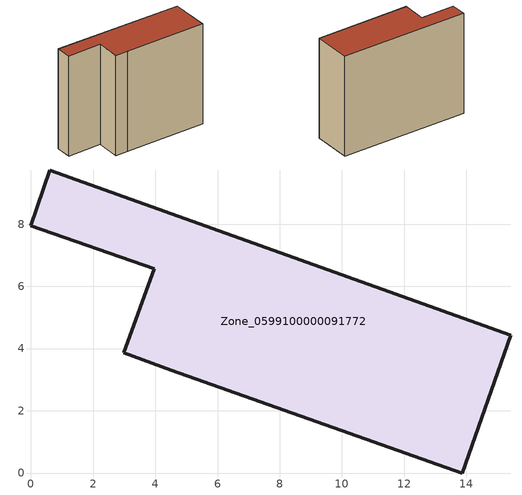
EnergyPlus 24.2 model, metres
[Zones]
Zone_0599100000091772
 floor ground (C_G): 3.96,6.56 0,7.95 0.61,9.74 15.42,4.43 13.87,0 4.52,3.31 2.98,3.87 z0
 wall outside (C_F): 0,7.95 3.96,6.56 2.98,3.87 4.52,3.31 13.87,0 15.42,4.43 0.61,9.74 0,7.95 z0:12.57
 roof outside (C_R): 4.52,3.31 13.87,0 15.42,4.43 0.61,9.74 0,7.95 3.96,6.56 2.98,3.87 z12.57
[BUILDING]
Pand.0599100000091772: North Axis=0; Terrain=City; Loads Convergence Tolerance Value=0.04; Temperature Convergence Tolerance Value=0.4; Solar Distribution=FullExterior; Maximum Number of Warmup Days=25; Minimum Number of Warmup Days=1
[Site:Location]
Rotterdam.The.Hague.AP_ZH_NLD Design_Conditions: Latitude=51.96; Longitude=4.45; Time Zone=1; Elevation=-4.5
[SITE:GROUNDTEMPERATURE:BUILDINGSURFACE]
18, 18, 18, 18, 18, 18, 18, 18, 18, 18, 18, 18
[MATERIAL] Thermal Absorptance=0.9; Solar Absorptance=0.7; Visible Absorptance=0.7
Name | Roughness | Thickness | Conductivity | Density | Specific Heat
G.TI.1946 | MediumSmooth | 0.15 | 1 | 540 | 1210
F.TI.1946 | Rough | 0.3 | 0.857143 | 1920 | 840
R.TI.1946 | MediumRough | 0.2 | 0.1 | 1500 | 1000
[CONSTRUCTION]
C_G: G.TI.1946
C_F: F.TI.1946
C_R: R.TI.1946
[ZONE]
Zone_0599100000091772: Type=1; Multiplier=1; Ceiling Height=Autocalculate; Volume=Autocalculate; Floor Area=autocalculate; Part of Total Floor Area=Yes
[ZONEINFILTRATION:DESIGNFLOWRATE]
Infil_Zone_0599100000091772: Zone or ZoneList or Space or SpaceList=Zone_0599100000091772; Schedule=AlwaysOn; Design Flow Rate Calculation Method=Flow/Area; Flow Rate per Floor Area=0.003; Constant Term Coefficient=1; Temperature Term Coefficient=0; Velocity Term Coefficient=0; Velocity Squared Term Coefficient=0
[HVACTEMPLATE:ZONE:IDEALLOADSAIRSYSTEM]
Zone_0599100000091772: Maximum Heating Supply Air Temperature=50; Minimum Cooling Supply Air Temperature=13; Maximum Heating Supply Air Humidity Ratio=0.0156; Minimum Cooling Supply Air Humidity Ratio=0.0077; Heating Limit=NoLimit; Cooling Limit=NoLimit; Dehumidification Control Type=ConstantSensibleHeatRatio; Cooling Sensible Heat Ratio=0.7; Dehumidification Setpoint=60; Humidification Control Type=None; Humidification Setpoint=30; Outdoor Air Method=None; Outdoor Air Flow Rate per Person=0.00944; Outdoor Air Flow Rate per Zone Floor Area=0; Outdoor Air Flow Rate per Zone=0; Demand Controlled Ventilation Type=None; Outdoor Air Economizer Type=NoEconomizer; Heat Recovery Type=None; Sensible Heat Recovery Effectiveness=0.7; Latent Heat Recovery Effectiveness=0.65
[ZONECONTROL:THERMOSTAT]
ThermostatControl_Zone_0599100000091772: Zone or ZoneList=Zone_0599100000091772; Control Type Schedule=DualSetpointControlType; Control 1=Thermostat_Zone_0599100000091772; Temperature Difference Between Cutout And Setpoint=0
[THERMOSTATSETPOINT:DUALSETPOINT]
Thermostat_Zone_0599100000091772: Heating Setpoint Temperature Schedule=HeatingSetpoint_Zone_0599100000091772; Cooling Setpoint Temperature Schedule=CoolingSetpoint_Zone_0599100000091772
[SCHEDULE:COMPACT]
HeatingSetpoint_Zone_0599100000091772: Through: 12/31, For: AllDays, Until: 24:00, 21
CoolingSetpoint_Zone_0599100000091772: Through: 12/31, For: AllDays, Until: 24:00, 24
DualSetpointControlType: Through: 12/31, For: AllDays, Until: 24:00, 4
AlwaysOn: Through: 12/31, For: AllDays, Until: 24:00, 1
